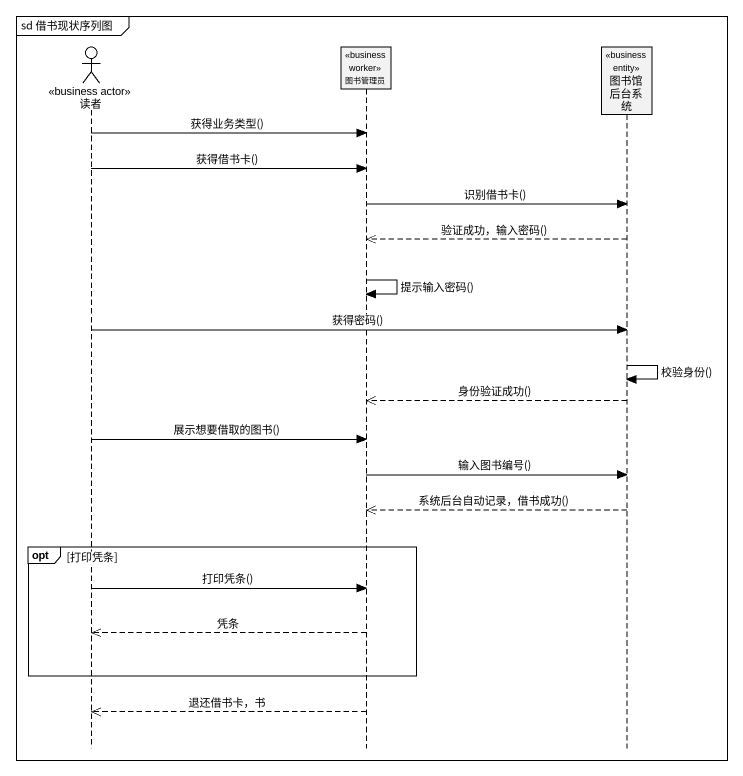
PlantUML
@startuml
mainframe sd 借书现状序列图
hide footbox
actor 读者 <<business actor>>
participant 图书管理员 <<business worker>>
participant 图书馆后台系统 <<business entity>>

读者 -> 图书管理员 : 获得业务类型()
读者 -> 图书管理员 : 获得借书卡()
图书管理员 -> 图书馆后台系统 : 识别借书卡()
图书馆后台系统 -->> 图书管理员 : 验证成功，输入密码()
图书管理员 -> 图书管理员 : 提示输入密码()
读者 -> 图书馆后台系统 : 获得密码()
图书馆后台系统 -> 图书馆后台系统 : 校验身份()
图书馆后台系统 -->> 图书管理员 : 身份验证成功()
读者 -> 图书管理员 : 展示想要借取的图书()
图书管理员 -> 图书馆后台系统 : 输入图书编号()
图书馆后台系统 -->> 图书管理员 : 系统后台自动记录，借书成功()
opt 打印凭条
  读者 -> 图书管理员 : 打印凭条()
  图书管理员 -->> 读者 : 凭条
end
图书管理员 -->> 读者 : 退还借书卡，书
@enduml
